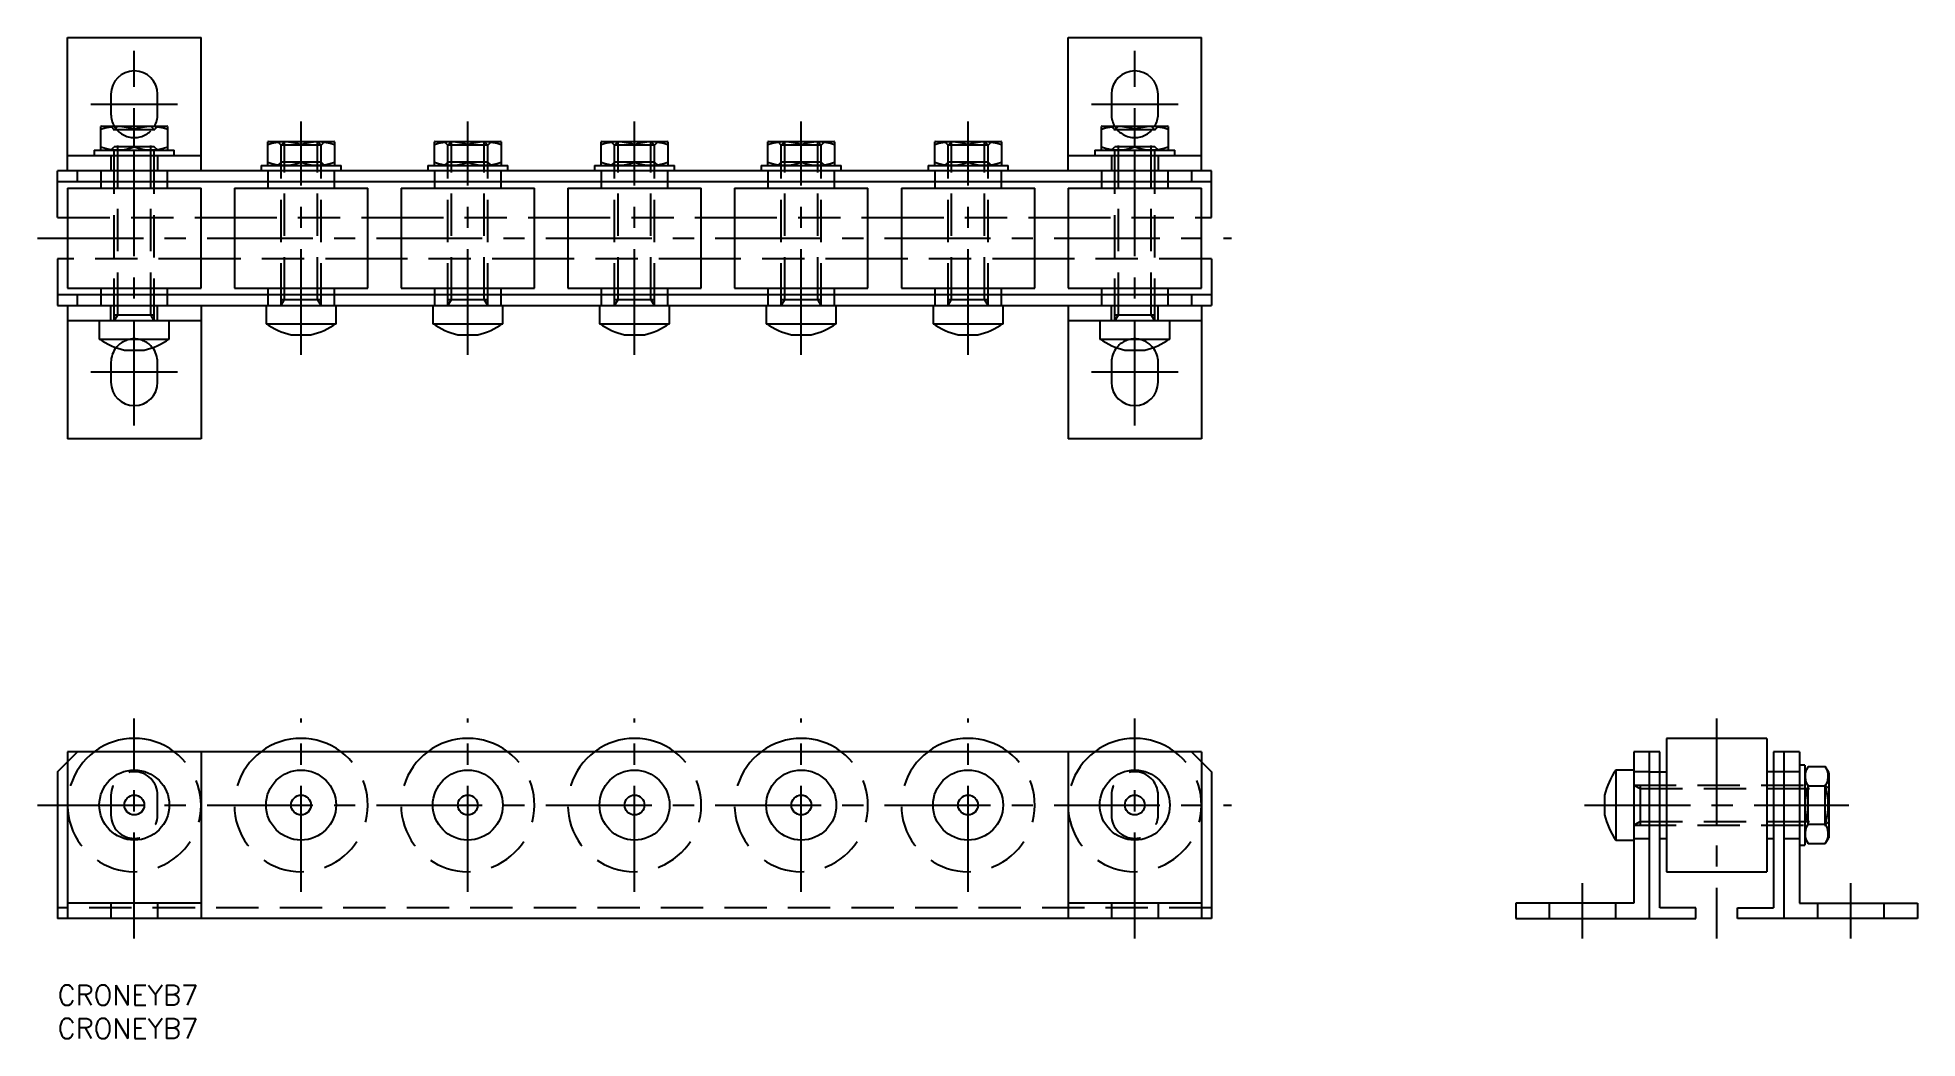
# Model space of a CAD drawing. Extents: x -3 to 279, y -8 to 142.
import ezdxf

# ---------------------------------------------------------------- set-up
doc = ezdxf.new("R2010")
doc.units = 0
doc.header["$LTSCALE"] = 0.5
doc.linetypes.add('CENTER', pattern=[50.8, 31.75, -6.35, 6.35, -6.35])
doc.linetypes.add('DASHED', pattern=[19.05, 12.7, -6.35])
for name, color, linetype in [('MSM_CENTER', 1, 'CENTER'), ('MSM_CONTINUOUS', 7, 'CONTINUOUS'), ('MSM_DASHED', 4, 'DASHED'), ('MSM_PART_NUMBER', 7, 'CONTINUOUS')]:
    doc.layers.add(name, color=color, linetype=linetype)
doc.styles.get("Standard").update_dxf_attribs({"font": 'txt.shx', "height": 3, "bigfont": 'bigfont.shx'})

# ---------------------------------------------------------------- blocks, each defined once
blk = doc.blocks.new('*U45')
at = {"layer": 'MSM_PART_NUMBER'}
blk.add_text('CRONEYB7', height=3, dxfattribs=at).set_placement((0, -3))
blk = doc.blocks.new('*U46')
at = {"layer": 'MSM_PART_NUMBER'}
blk.add_text('CRONEYB7', height=3, dxfattribs=at).set_placement((0, -8))

msp = doc.modelspace()

# ---------------------------------------------------------------- linework, layer by layer
at = {"layer": 'MSM_CENTER'}
for p, q in [((11.5, 83.91), (11.5, 140.11)), ((161.5, 83.91), (161.5, 140.11)), ((5, 132.11), (18, 132.11)), ((155, 132.11), (168, 132.11)), ((36.5, 94.51), (36.5, 129.51)), ((61.5, 94.51), (61.5, 129.51)), ((86.5, 94.51), (86.5, 129.51)), ((111.5, 94.51), (111.5, 129.51)), ((136.5, 94.51), (136.5, 129.51)), ((-3, 112.01), (176, 112.01)), ((18, 91.91), (5, 91.91)), ((168, 91.91), (155, 91.91)), ((11.5, 7), (11.5, 40)), ((36.5, 14), (36.5, 40)), ((61.5, 14), (61.5, 40)), ((86.5, 14), (86.5, 40)), ((111.5, 14), (111.5, 40)), ((136.5, 14), (136.5, 40)), ((161.5, 7), (161.5, 40)), ((248.74, 40), (248.74, 7)), ((-3, 27), (176, 27)), ((228.94, 27), (268.54, 27)), ((228.64, 7), (228.64, 15.3)), ((268.84, 7), (268.84, 15.3))]:
    msp.add_line(p, q, dxfattribs=at)
at = {"layer": 'MSM_CONTINUOUS'}
for p, q in [((1.5, 122.11), (1.5, 142.11)), ((1.5, 142.11), (21.5, 142.11)), ((21.5, 122.11), (21.5, 142.11)), ((151.5, 122.11), (151.5, 142.11)), ((151.5, 142.11), (171.5, 142.11)), ((171.5, 122.11), (171.5, 142.11)), ((8, 133.61), (8, 130.61)), ((15, 130.61), (15, 133.61)), ((158, 133.61), (158, 130.61)), ((165, 130.61), (165, 133.61)), ((6.6, 128.81), (6.5, 128.75)), ((6.5, 125.27), (6.5, 128.75)), ((6.6, 128.81), (16.4, 128.81)), ((11.5, 125.72), (11.5, 128.31)), ((16.5, 128.75), (16.4, 128.81)), ((16.5, 128.75), (16.5, 125.27)), ((156.6, 128.81), (156.5, 128.75)), ((156.5, 125.27), (156.5, 128.75)), ((156.6, 128.81), (166.4, 128.81)), ((161.5, 125.72), (161.5, 128.31)), ((166.5, 128.75), (166.4, 128.81)), ((166.5, 128.75), (166.5, 125.27)), ((1.5, 124.41), (21.5, 124.41)), ((5.5, 125.21), (5.5, 124.41)), ((5.5, 125.21), (17.5, 125.21)), ((6.5, 125.27), (6.6, 125.21)), ((16.4, 125.21), (16.5, 125.27)), ((17.5, 124.41), (17.5, 125.21)), ((31.6, 126.51), (31.5, 126.45)), ((31.5, 122.97), (31.5, 126.45)), ((31.6, 126.51), (41.4, 126.51)), ((36.5, 123.42), (36.5, 126.01)), ((41.5, 126.45), (41.4, 126.51)), ((41.5, 126.45), (41.5, 122.97)), ((56.6, 126.51), (56.5, 126.45)), ((56.5, 122.97), (56.5, 126.45)), ((56.6, 126.51), (66.4, 126.51)), ((61.5, 123.42), (61.5, 126.01)), ((66.5, 126.45), (66.4, 126.51)), ((66.5, 126.45), (66.5, 122.97)), ((81.6, 126.51), (81.5, 126.45)), ((81.5, 122.97), (81.5, 126.45)), ((81.6, 126.51), (91.4, 126.51)), ((86.5, 123.42), (86.5, 126.01)), ((91.5, 126.45), (91.4, 126.51)), ((91.5, 126.45), (91.5, 122.97)), ((106.6, 126.51), (106.5, 126.45)), ((106.5, 122.97), (106.5, 126.45)), ((106.6, 126.51), (116.4, 126.51)), ((111.5, 123.42), (111.5, 126.01)), ((116.5, 126.45), (116.4, 126.51)), ((116.5, 126.45), (116.5, 122.97)), ((131.6, 126.51), (131.5, 126.45)), ((131.5, 122.97), (131.5, 126.45)), ((131.6, 126.51), (141.4, 126.51)), ((136.5, 123.42), (136.5, 126.01)), ((141.5, 126.45), (141.4, 126.51)), ((141.5, 126.45), (141.5, 122.97)), ((151.5, 124.41), (171.5, 124.41)), ((155.5, 125.21), (155.5, 124.41)), ((155.5, 125.21), (167.5, 125.21)), ((156.5, 125.27), (156.6, 125.21)), ((166.4, 125.21), (166.5, 125.27)), ((167.5, 124.41), (167.5, 125.21)), ((0, 115.11), (0, 122.11)), ((173, 122.11), (0, 122.11)), ((3, 120.51), (3, 122.11)), ((30.5, 122.91), (30.5, 122.11)), ((30.5, 122.91), (42.5, 122.91)), ((31.5, 122.97), (31.6, 122.91)), ((41.4, 122.91), (41.5, 122.97)), ((42.5, 122.11), (42.5, 122.91)), ((55.5, 122.91), (55.5, 122.11)), ((55.5, 122.91), (67.5, 122.91)), ((56.5, 122.97), (56.6, 122.91)), ((66.4, 122.91), (66.5, 122.97)), ((67.5, 122.11), (67.5, 122.91)), ((80.5, 122.91), (80.5, 122.11)), ((80.5, 122.91), (92.5, 122.91)), ((81.5, 122.97), (81.6, 122.91)), ((91.4, 122.91), (91.5, 122.97)), ((92.5, 122.11), (92.5, 122.91)), ((105.5, 122.91), (105.5, 122.11)), ((105.5, 122.91), (117.5, 122.91)), ((106.5, 122.97), (106.6, 122.91)), ((116.4, 122.91), (116.5, 122.97)), ((117.5, 122.11), (117.5, 122.91)), ((130.5, 122.91), (130.5, 122.11)), ((130.5, 122.91), (142.5, 122.91)), ((131.5, 122.97), (131.6, 122.91)), ((141.4, 122.91), (141.5, 122.97)), ((142.5, 122.11), (142.5, 122.91)), ((170, 122.11), (170, 120.51)), ((173, 115.11), (173, 122.11)), ((0, 120.51), (173, 120.51)), ((1.5, 119.51), (1.5, 104.51)), ((1.5, 119.51), (21.5, 119.51)), ((6.5, 120.51), (6.5, 119.51)), ((16.5, 119.51), (16.5, 120.51)), ((21.5, 104.51), (21.5, 119.51)), ((26.5, 119.51), (26.5, 104.51)), ((26.5, 119.51), (46.5, 119.51)), ((31.5, 120.51), (31.5, 119.51)), ((41.5, 119.51), (41.5, 120.51)), ((46.5, 104.51), (46.5, 119.51)), ((51.5, 119.51), (51.5, 104.51)), ((51.5, 119.51), (71.5, 119.51)), ((56.5, 120.51), (56.5, 119.51)), ((66.5, 119.51), (66.5, 120.51)), ((71.5, 104.51), (71.5, 119.51)), ((76.5, 119.51), (76.5, 104.51)), ((76.5, 119.51), (96.5, 119.51)), ((81.5, 120.51), (81.5, 119.51)), ((91.5, 119.51), (91.5, 120.51)), ((96.5, 104.51), (96.5, 119.51)), ((101.5, 119.51), (101.5, 104.51)), ((101.5, 119.51), (121.5, 119.51)), ((106.5, 120.51), (106.5, 119.51)), ((116.5, 119.51), (116.5, 120.51)), ((121.5, 104.51), (121.5, 119.51)), ((126.5, 119.51), (126.5, 104.51)), ((126.5, 119.51), (146.5, 119.51)), ((131.5, 120.51), (131.5, 119.51)), ((141.5, 119.51), (141.5, 120.51)), ((146.5, 104.51), (146.5, 119.51)), ((151.5, 119.51), (151.5, 104.51)), ((151.5, 119.51), (171.5, 119.51)), ((156.5, 120.51), (156.5, 119.51)), ((166.5, 119.51), (166.5, 120.51)), ((171.5, 104.51), (171.5, 119.51)), ((0, 115.11), (1.5, 115.11)), ((21.5, 115.11), (26.5, 115.11)), ((46.5, 115.11), (51.5, 115.11)), ((71.5, 115.11), (76.5, 115.11)), ((96.5, 115.11), (101.5, 115.11)), ((121.5, 115.11), (126.5, 115.11)), ((146.5, 115.11), (151.5, 115.11)), ((171.5, 115.11), (173, 115.11)), ((0, 108.91), (0, 101.91)), ((1.5, 108.91), (0, 108.91)), ((26.5, 108.91), (21.5, 108.91)), ((51.5, 108.91), (46.5, 108.91)), ((76.5, 108.91), (71.5, 108.91)), ((101.5, 108.91), (96.5, 108.91)), ((126.5, 108.91), (121.5, 108.91)), ((151.5, 108.91), (146.5, 108.91)), ((173, 108.91), (171.5, 108.91)), ((173, 108.91), (173, 101.91)), ((1.5, 104.51), (21.5, 104.51)), ((6.5, 104.51), (6.5, 103.51)), ((16.5, 103.51), (16.5, 104.51)), ((26.5, 104.51), (46.5, 104.51)), ((31.5, 104.51), (31.5, 103.51)), ((41.5, 103.51), (41.5, 104.51)), ((51.5, 104.51), (71.5, 104.51)), ((56.5, 104.51), (56.5, 103.51)), ((66.5, 103.51), (66.5, 104.51)), ((76.5, 104.51), (96.5, 104.51)), ((81.5, 104.51), (81.5, 103.51)), ((91.5, 103.51), (91.5, 104.51)), ((101.5, 104.51), (121.5, 104.51)), ((106.5, 104.51), (106.5, 103.51)), ((116.5, 103.51), (116.5, 104.51)), ((126.5, 104.51), (146.5, 104.51)), ((131.5, 104.51), (131.5, 103.51)), ((141.5, 103.51), (141.5, 104.51)), ((151.5, 104.51), (171.5, 104.51)), ((156.5, 104.51), (156.5, 103.51)), ((166.5, 103.51), (166.5, 104.51)), ((173, 103.51), (0, 103.51)), ((0, 101.91), (173, 101.91)), ((1.5, 101.91), (1.5, 81.91)), ((3, 101.91), (3, 103.51)), ((21.5, 101.91), (21.5, 81.91)), ((31.25, 101.91), (31.25, 99.2)), ((41.75, 99.2), (41.75, 101.91)), ((56.25, 101.91), (56.25, 99.2)), ((66.75, 99.2), (66.75, 101.91)), ((81.25, 101.91), (81.25, 99.2)), ((91.75, 99.2), (91.75, 101.91)), ((106.25, 101.91), (106.25, 99.2)), ((116.75, 99.2), (116.75, 101.91)), ((131.25, 101.91), (131.25, 99.2)), ((141.75, 99.2), (141.75, 101.91)), ((151.5, 101.91), (151.5, 81.91)), ((170, 103.51), (170, 101.91)), ((171.5, 101.91), (171.5, 81.91)), ((21.5, 99.61), (1.5, 99.61)), ((6.25, 99.61), (6.25, 96.9)), ((16.75, 96.9), (16.75, 99.61)), ((31.25, 99.2), (41.75, 99.2)), ((56.25, 99.2), (66.75, 99.2)), ((81.25, 99.2), (91.75, 99.2)), ((106.25, 99.2), (116.75, 99.2)), ((131.25, 99.2), (141.75, 99.2)), ((171.5, 99.61), (151.5, 99.61)), ((156.25, 99.61), (156.25, 96.9)), ((166.75, 96.9), (166.75, 99.61)), ((6.25, 96.9), (16.75, 96.9)), ((35.01, 97.51), (37.99, 97.51)), ((60.01, 97.51), (62.99, 97.51)), ((85.01, 97.51), (87.99, 97.51)), ((110.01, 97.51), (112.99, 97.51)), ((135.01, 97.51), (137.99, 97.51)), ((156.25, 96.9), (166.75, 96.9)), ((8, 93.41), (8, 90.41)), ((10.01, 95.21), (12.99, 95.21)), ((15, 90.41), (15, 93.41)), ((158, 93.41), (158, 90.41)), ((160.01, 95.21), (162.99, 95.21)), ((165, 90.41), (165, 93.41)), ((21.5, 81.91), (1.5, 81.91)), ((171.5, 81.91), (151.5, 81.91)), ((241.24, 37), (241.24, 17)), ((256.24, 37), (241.24, 37)), ((256.24, 37), (256.24, 17)), ((1.5, 35), (1.5, 10)), ((171.5, 35), (1.5, 35)), ((21.5, 35), (21.5, 10)), ((151.5, 35), (151.5, 10)), ((171.5, 35), (171.5, 10)), ((240.24, 35), (236.34, 35)), ((236.34, 35), (236.34, 12.3)), ((238.64, 35), (238.64, 10)), ((240.24, 11.6), (240.24, 35)), ((257.24, 35), (257.24, 11.6)), ((261.14, 35), (257.24, 35)), ((258.84, 10), (258.84, 35)), ((261.14, 35), (261.14, 12.3)), ((0, 32), (1.5, 33.5)), ((0, 32), (0, 10)), ((171.5, 33.5), (173, 32)), ((173, 32), (173, 10)), ((233.63, 32.25), (233.63, 21.75)), ((236.34, 32.25), (233.63, 32.25)), ((238.64, 32), (241.24, 32)), ((258.84, 32), (256.24, 32)), ((261.94, 33), (261.14, 33)), ((261.94, 33), (261.94, 21)), ((262.44, 32.77), (261.94, 31.9)), ((262.44, 32.77), (265.03, 32.77)), ((265.54, 31.9), (265.03, 32.77)), ((265.54, 31.9), (265.54, 22.1)), ((231.94, 28.49), (231.94, 25.51)), ((262.44, 29.89), (265.03, 29.89)), ((262.44, 24.11), (265.03, 24.11)), ((233.63, 21.75), (236.34, 21.75)), ((240.24, 22), (241.24, 22)), ((256.24, 22), (257.24, 22)), ((261.14, 21), (261.94, 21)), ((261.94, 22.1), (262.44, 21.23)), ((262.44, 21.23), (265.03, 21.23)), ((265.03, 21.23), (265.54, 22.1)), ((241.24, 17), (256.24, 17)), ((21.5, 12.3), (1.5, 12.3)), ((171.5, 12.3), (151.5, 12.3)), ((236.34, 12.3), (218.64, 12.3)), ((218.64, 12.3), (218.64, 10)), ((245.64, 11.6), (240.24, 11.6)), ((245.64, 10), (245.64, 11.6)), ((251.84, 11.6), (257.24, 11.6)), ((251.84, 10), (251.84, 11.6)), ((261.14, 12.3), (278.84, 12.3)), ((278.84, 12.3), (278.84, 10)), ((173, 10), (0, 10)), ((218.64, 10), (245.64, 10)), ((278.84, 10), (251.84, 10))]:
    msp.add_line(p, q, dxfattribs=at)
for centre, radius in [((11.5, 27), 5.25), ((36.5, 27), 5.25), ((61.5, 27), 5.25), ((86.5, 27), 5.25), ((111.5, 27), 5.25), ((136.5, 27), 5.25), ((161.5, 27), 5.25), ((11.5, 27), 1.49), ((36.5, 27), 1.49), ((61.5, 27), 1.49), ((86.5, 27), 1.49), ((111.5, 27), 1.49), ((136.5, 27), 1.49), ((161.5, 27), 1.49)]:
    msp.add_circle(centre, radius, dxfattribs=at)
for centre, radius, start, end in [((11.5, 133.61), 3.5, 0, 180), ((161.5, 133.61), 3.5, 0, 180), ((11.5, 130.61), 3.5, 180, 210.9497), ((11.5, 130.61), 3.5, 329.0503, 0), ((161.5, 130.61), 3.5, 180, 210.9497), ((161.5, 130.61), 3.5, 329.0503, 0), ((9, 121.38), 7.37, 70.1592, 109.8408), ((14, 121.38), 7.37, 70.1592, 109.8408), ((159, 121.38), 7.37, 70.1592, 109.8408), ((164, 121.38), 7.37, 70.1592, 109.8408), ((9, 132.64), 7.37, 250.1592, 289.8408), ((14, 132.64), 7.37, 250.1592, 289.8408), ((34, 119.08), 7.37, 70.1592, 109.8408), ((39, 119.08), 7.37, 70.1592, 109.8408), ((59, 119.08), 7.37, 70.1592, 109.8408), ((64, 119.08), 7.37, 70.1592, 109.8408), ((84, 119.08), 7.37, 70.1592, 109.8408), ((89, 119.08), 7.37, 70.1592, 109.8408), ((109, 119.08), 7.37, 70.1592, 109.8408), ((114, 119.08), 7.37, 70.1592, 109.8408), ((134, 119.08), 7.37, 70.1592, 109.8408), ((139, 119.08), 7.37, 70.1592, 109.8408), ((159, 132.64), 7.37, 250.1592, 289.8408), ((164, 132.64), 7.37, 250.1592, 289.8408), ((34, 130.34), 7.37, 250.1592, 289.8408), ((39, 130.34), 7.37, 250.1592, 289.8408), ((59, 130.34), 7.37, 250.1592, 289.8408), ((64, 130.34), 7.37, 250.1592, 289.8408), ((84, 130.34), 7.37, 250.1592, 289.8408), ((89, 130.34), 7.37, 250.1592, 289.8408), ((109, 130.34), 7.37, 250.1592, 289.8408), ((114, 130.34), 7.37, 250.1592, 289.8408), ((134, 130.34), 7.37, 250.1592, 289.8408), ((139, 130.34), 7.37, 250.1592, 289.8408), ((38.04, 109.25), 12.12, 235.9445, 255.5214), ((34.96, 109.25), 12.12, 284.4786, 304.0555), ((63.04, 109.25), 12.12, 235.9445, 255.5214), ((59.96, 109.25), 12.12, 284.4786, 304.0555), ((88.04, 109.25), 12.12, 235.9445, 255.5214), ((84.96, 109.25), 12.12, 284.4786, 304.0555), ((113.04, 109.25), 12.12, 235.9445, 255.5214), ((109.96, 109.25), 12.12, 284.4786, 304.0555), ((138.04, 109.25), 12.12, 235.9445, 255.5214), ((134.96, 109.25), 12.12, 284.4786, 304.0555), ((13.04, 106.95), 12.12, 235.9445, 255.5214), ((9.96, 106.95), 12.12, 284.4786, 304.0555), ((163.04, 106.95), 12.12, 235.9445, 255.5214), ((159.96, 106.95), 12.12, 284.4786, 304.0555), ((11.5, 93.41), 3.5, 141.2477, 180), ((11.5, 93.41), 3.5, 0, 38.7523), ((161.5, 93.41), 3.5, 141.2477, 180), ((161.5, 93.41), 3.5, 0, 38.7523), ((11.5, 90.41), 3.5, 180, 0), ((161.5, 90.41), 3.5, 180, 0), ((11.5, 27), 10, 53.1301, 126.8699), ((36.5, 27), 10, 53.1301, 126.8699), ((61.5, 27), 10, 53.1301, 126.8699), ((86.5, 27), 10, 53.1301, 126.8699), ((111.5, 27), 10, 53.1301, 126.8699), ((136.5, 27), 10, 53.1301, 126.8699), ((161.5, 27), 10, 53.1301, 126.8699), ((243.67, 25.46), 12.12, 145.9445, 165.5214), ((264.55, 31.33), 2.56, 154.3574, 214.3573), ((262.92, 31.33), 2.56, 325.6427, 25.6426), ((271.6, 27), 9.61, 162.5124, 197.4876), ((255.87, 27), 9.61, 342.5124, 17.4876), ((243.67, 28.54), 12.12, 194.4786, 214.0555), ((264.55, 22.67), 2.56, 145.6427, 205.6426), ((262.92, 22.67), 2.56, 334.3574, 34.3573)]:
    msp.add_arc(centre, radius, start, end, dxfattribs=at)
at = {"layer": 'MSM_DASHED'}
for p, q in [((7.96, 128.81), (8.5, 128.27)), ((9.04, 128.81), (8.5, 128.27)), ((14.5, 128.27), (8.5, 128.27)), ((8.5, 99.61), (8.5, 128.27)), ((9.04, 100.55), (9.04, 128.81)), ((13.96, 128.81), (14.5, 128.27)), ((13.96, 100.55), (13.96, 128.81)), ((15.04, 128.81), (14.5, 128.27)), ((14.5, 99.61), (14.5, 128.27)), ((157.96, 128.81), (158.5, 128.27)), ((159.04, 128.81), (158.5, 128.27)), ((158.5, 99.61), (158.5, 128.27)), ((164.5, 128.27), (158.5, 128.27)), ((159.04, 100.55), (159.04, 128.81)), ((163.96, 100.55), (163.96, 128.81)), ((163.96, 128.81), (164.5, 128.27)), ((165.04, 128.81), (164.5, 128.27)), ((164.5, 99.61), (164.5, 128.27)), ((7.96, 125.21), (8.5, 125.75)), ((8, 124.41), (8, 122.11)), ((14.5, 125.75), (8.5, 125.75)), ((15.04, 125.21), (14.5, 125.75)), ((15, 124.41), (15, 122.11)), ((32.96, 126.51), (33.5, 125.97)), ((34.04, 126.51), (33.5, 125.97)), ((39.5, 125.97), (33.5, 125.97)), ((33.5, 101.91), (33.5, 125.97)), ((34.04, 102.85), (34.04, 126.51)), ((38.96, 126.51), (39.5, 125.97)), ((38.96, 102.85), (38.96, 126.51)), ((40.04, 126.51), (39.5, 125.97)), ((39.5, 101.91), (39.5, 125.97)), ((57.96, 126.51), (58.5, 125.97)), ((59.04, 126.51), (58.5, 125.97)), ((64.5, 125.97), (58.5, 125.97)), ((58.5, 101.91), (58.5, 125.97)), ((59.04, 102.85), (59.04, 126.51)), ((63.96, 126.51), (64.5, 125.97)), ((63.96, 102.85), (63.96, 126.51)), ((65.04, 126.51), (64.5, 125.97)), ((64.5, 101.91), (64.5, 125.97)), ((82.96, 126.51), (83.5, 125.97)), ((84.04, 126.51), (83.5, 125.97)), ((89.5, 125.97), (83.5, 125.97)), ((83.5, 101.91), (83.5, 125.97)), ((84.04, 102.85), (84.04, 126.51)), ((88.96, 126.51), (89.5, 125.97)), ((88.96, 102.85), (88.96, 126.51)), ((90.04, 126.51), (89.5, 125.97)), ((89.5, 101.91), (89.5, 125.97)), ((107.96, 126.51), (108.5, 125.97)), ((109.04, 126.51), (108.5, 125.97)), ((114.5, 125.97), (108.5, 125.97)), ((108.5, 101.91), (108.5, 125.97)), ((109.04, 102.85), (109.04, 126.51)), ((113.96, 126.51), (114.5, 125.97)), ((113.96, 102.85), (113.96, 126.51)), ((115.04, 126.51), (114.5, 125.97)), ((114.5, 101.91), (114.5, 125.97)), ((132.96, 126.51), (133.5, 125.97)), ((134.04, 126.51), (133.5, 125.97)), ((139.5, 125.97), (133.5, 125.97)), ((133.5, 101.91), (133.5, 125.97)), ((134.04, 102.85), (134.04, 126.51)), ((138.96, 126.51), (139.5, 125.97)), ((138.96, 102.85), (138.96, 126.51)), ((140.04, 126.51), (139.5, 125.97)), ((139.5, 101.91), (139.5, 125.97)), ((157.96, 125.21), (158.5, 125.75)), ((158, 124.41), (158, 122.11)), ((164.5, 125.75), (158.5, 125.75)), ((165.04, 125.21), (164.5, 125.75)), ((165, 124.41), (165, 122.11)), ((6.5, 122.11), (6.5, 120.51)), ((16.5, 120.51), (16.5, 122.11)), ((31.5, 122.11), (31.5, 120.51)), ((32.96, 122.91), (33.5, 123.45)), ((39.5, 123.45), (33.5, 123.45)), ((40.04, 122.91), (39.5, 123.45)), ((41.5, 120.51), (41.5, 122.11)), ((56.5, 122.11), (56.5, 120.51)), ((57.96, 122.91), (58.5, 123.45)), ((64.5, 123.45), (58.5, 123.45)), ((65.04, 122.91), (64.5, 123.45)), ((66.5, 120.51), (66.5, 122.11)), ((81.5, 122.11), (81.5, 120.51)), ((82.96, 122.91), (83.5, 123.45)), ((89.5, 123.45), (83.5, 123.45)), ((90.04, 122.91), (89.5, 123.45)), ((91.5, 120.51), (91.5, 122.11)), ((106.5, 122.11), (106.5, 120.51)), ((107.96, 122.91), (108.5, 123.45)), ((114.5, 123.45), (108.5, 123.45)), ((115.04, 122.91), (114.5, 123.45)), ((116.5, 120.51), (116.5, 122.11)), ((131.5, 122.11), (131.5, 120.51)), ((132.96, 122.91), (133.5, 123.45)), ((139.5, 123.45), (133.5, 123.45)), ((140.04, 122.91), (139.5, 123.45)), ((141.5, 120.51), (141.5, 122.11)), ((156.5, 122.11), (156.5, 120.51)), ((166.5, 120.51), (166.5, 122.11)), ((1.5, 115.11), (21.5, 115.11)), ((26.5, 115.11), (46.5, 115.11)), ((51.5, 115.11), (71.5, 115.11)), ((76.5, 115.11), (96.5, 115.11)), ((101.5, 115.11), (121.5, 115.11)), ((126.5, 115.11), (146.5, 115.11)), ((151.5, 115.11), (171.5, 115.11)), ((21.5, 108.91), (1.5, 108.91)), ((46.5, 108.91), (26.5, 108.91)), ((71.5, 108.91), (51.5, 108.91)), ((96.5, 108.91), (76.5, 108.91)), ((121.5, 108.91), (101.5, 108.91)), ((146.5, 108.91), (126.5, 108.91)), ((171.5, 108.91), (151.5, 108.91)), ((6.5, 103.51), (6.5, 101.91)), ((8, 99.61), (8, 101.91)), ((15, 99.61), (15, 101.91)), ((16.5, 101.91), (16.5, 103.51)), ((31.5, 103.51), (31.5, 101.91)), ((33.5, 102.85), (39.5, 102.85)), ((33.5, 101.91), (34.04, 102.85)), ((39.5, 101.91), (38.96, 102.85)), ((41.5, 101.91), (41.5, 103.51)), ((56.5, 103.51), (56.5, 101.91)), ((58.5, 102.85), (64.5, 102.85)), ((58.5, 101.91), (59.04, 102.85)), ((64.5, 101.91), (63.96, 102.85)), ((66.5, 101.91), (66.5, 103.51)), ((81.5, 103.51), (81.5, 101.91)), ((83.5, 102.85), (89.5, 102.85)), ((83.5, 101.91), (84.04, 102.85)), ((89.5, 101.91), (88.96, 102.85)), ((91.5, 101.91), (91.5, 103.51)), ((106.5, 103.51), (106.5, 101.91)), ((108.5, 102.85), (114.5, 102.85)), ((108.5, 101.91), (109.04, 102.85)), ((114.5, 101.91), (113.96, 102.85)), ((116.5, 101.91), (116.5, 103.51)), ((131.5, 103.51), (131.5, 101.91)), ((133.5, 102.85), (139.5, 102.85)), ((133.5, 101.91), (134.04, 102.85)), ((139.5, 101.91), (138.96, 102.85)), ((141.5, 101.91), (141.5, 103.51)), ((156.5, 103.51), (156.5, 101.91)), ((158, 99.61), (158, 101.91)), ((165, 99.61), (165, 101.91)), ((166.5, 101.91), (166.5, 103.51)), ((8.5, 100.55), (14.5, 100.55)), ((8.5, 99.61), (9.04, 100.55)), ((14.5, 99.61), (13.96, 100.55)), ((158.5, 99.61), (159.04, 100.55)), ((158.5, 100.55), (164.5, 100.55)), ((164.5, 99.61), (163.96, 100.55)), ((1.5, 33.5), (3, 35)), ((170, 35), (171.5, 33.5)), ((238.64, 32), (236.34, 32)), ((261.14, 32), (258.84, 32)), ((8, 28.5), (8, 25.5)), ((15, 25.5), (15, 28.5)), ((158, 28.5), (158, 25.5)), ((165, 25.5), (165, 28.5)), ((236.34, 30), (265, 30)), ((236.34, 30), (237.27, 29.46)), ((237.27, 30), (237.27, 24)), ((237.27, 29.46), (265.54, 29.46)), ((261.94, 30.54), (262.48, 30)), ((262.48, 24), (262.48, 30)), ((265.54, 30.54), (265, 30)), ((265, 24), (265, 30)), ((265.54, 29.46), (265, 30)), ((236.34, 24), (237.27, 24.54)), ((236.34, 24), (265, 24)), ((237.27, 24.54), (265.54, 24.54)), ((261.94, 23.46), (262.48, 24)), ((265.54, 24.54), (265, 24)), ((265.54, 23.46), (265, 24)), ((236.34, 22), (238.64, 22)), ((258.84, 22), (261.14, 22)), ((173, 11.6), (0, 11.6)), ((8, 12.3), (8, 10)), ((15, 12.3), (15, 10)), ((158, 12.3), (158, 10)), ((165, 12.3), (165, 10)), ((223.64, 12.3), (223.64, 10)), ((233.64, 10), (233.64, 12.3)), ((263.84, 12.3), (263.84, 10)), ((273.84, 10), (273.84, 12.3))]:
    msp.add_line(p, q, dxfattribs=at)
for centre, radius, start, end in [((11.5, 130.61), 3.5, 210.9497, 329.0503), ((161.5, 130.61), 3.5, 210.9497, 329.0503), ((11.5, 93.41), 3.5, 38.7523, 141.2477), ((161.5, 93.41), 3.5, 38.7523, 141.2477), ((11.5, 27), 10, 126.8699, 53.1301), ((36.5, 27), 10, 126.8699, 53.1301), ((61.5, 27), 10, 126.8699, 53.1301), ((86.5, 27), 10, 126.8699, 53.1301), ((111.5, 27), 10, 126.8699, 53.1301), ((136.5, 27), 10, 126.8699, 53.1301), ((161.5, 27), 10, 126.8699, 53.1301), ((11.5, 28.5), 3.5, 0, 180), ((161.5, 28.5), 3.5, 0, 180), ((11.5, 25.5), 3.5, 180, 0), ((161.5, 25.5), 3.5, 180, 0)]:
    msp.add_arc(centre, radius, start, end, dxfattribs=at)

# ---------------------------------------------------------------- block references
at = {"layer": 'MSM_CONTINUOUS'}
for name in ['*U45', '*U46']:
    msp.add_blockref(name, (0, 0), dxfattribs=at)

doc.saveas('drawing.dxf')
